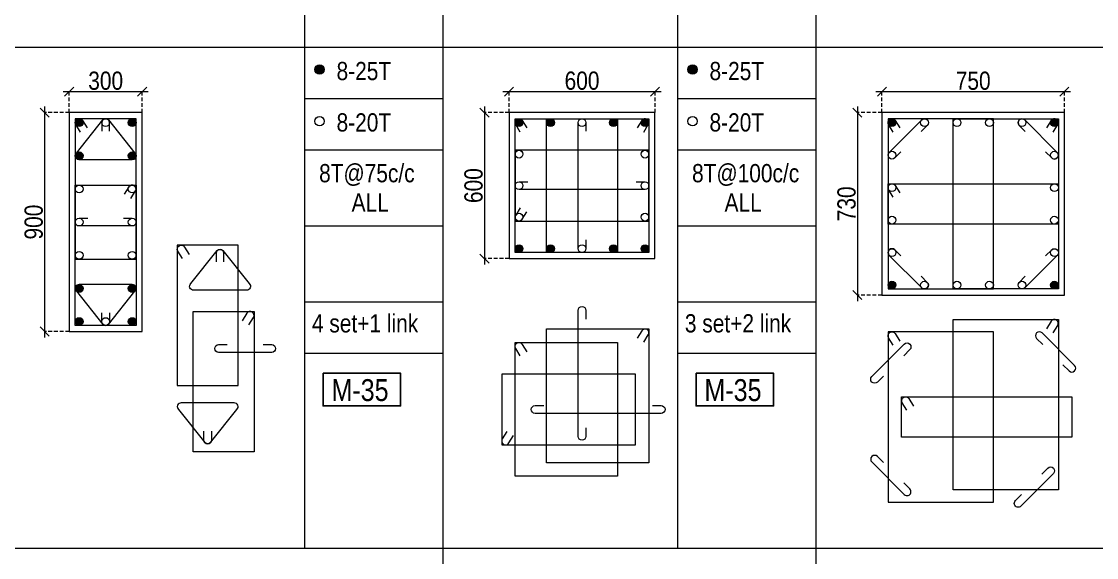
# Model space of a CAD drawing. Header units: millimetres. Extents: x 1112055 to 3390982, y -148532 to 766891.
# Drawn here: x 2311479 to 2329158, y 332597 to 341412 of the extents above; entities that cross this region are included whole.
import ezdxf
from ezdxf.enums import TextEntityAlignment as Align

# ---------------------------------------------------------------- set-up
doc = ezdxf.new("R2010")
doc.units = ezdxf.units.MM
doc.header["$PDMODE"] = 35
doc.header["$PDSIZE"] = -25
doc.linetypes.add('DASHED2', pattern=[0.375, 0.25, -0.125])
doc.linetypes.add('Hidden', pattern=[9.525, 6.35, -3.175])
for name, color, linetype, lineweight in [('B COL. SIZE DIM', 220, 'Continuous', 25), ('B COLSCH', 204, 'Continuous', 20), ('B COLUMN', 1, 'Hidden', 9), ('B STEEL', 34, 'Continuous', 15)]:
    doc.layers.add(name, color=color, linetype=linetype, lineweight=lineweight)
doc.layers.add('B TEXT', color=7, linetype='Continuous')
doc.styles.add('dim inside', font='romans.shx', dxfattribs={"width": 0.8, "height": 125})
doc.styles.add('SWINC', font='swissc.ttf')
doc.dimstyles.new('dim inside', dxfattribs={"dimtxt": 125, "dimasz": 100, "dimexe": 0, "dimexo": 0, "dimgap": 10, "dimtad": 0, "dimdec": 0, "dimzin": 0, "dimdsep": 46, "dimtxsty": 'dim inside', "dimblk": 'SMALL', "dimcen": 0.09, "dimadec": 0, "dimazin": 0, "dimtfac": 1, "dimtdec": 0, "dimtofl": 0, "dimtmove": 0, "dimatfit": 3, "dimfxl": 1, "dimtolj": 1, "dimtzin": 0, "dimarcsym": 2})

# ---------------------------------------------------------------- blocks, each defined once
blk = doc.blocks.new('_Oblique')
at = {"color": 0, "linetype": 'ByBlock', "lineweight": -2}
blk.add_line((-0.5, -0.5), (0.5, 0.5), dxfattribs=at)
blk = doc.blocks.new('*D892')
at = {"layer": 'B COL. SIZE DIM', "color": 250, "lineweight": 9, "ltscale": 250, "transparency": 16777216}
blk.add_line((2312163, 340258), (2313563, 340258), dxfattribs=at)
at = {"layer": 'B COL. SIZE DIM', "color": 250, "linetype": 'DASHED2', "lineweight": 9, "ltscale": 250, "transparency": 16777216}
for p, q in [((2312263, 339913), (2312263, 340258)), ((2313463, 339913), (2313463, 340258))]:
    blk.add_line(p, q, dxfattribs=at)
at = {"layer": 'Defpoints', "color": 0, "ltscale": 250, "transparency": 16777216}
for p in [(2313463, 340258), (2312263, 339913), (2313463, 339913)]:
    blk.add_point(p, dxfattribs=at)
at = {"layer": 'B COL. SIZE DIM', "color": 250, "lineweight": 9, "ltscale": 250, "transparency": 16777216, "xscale": 150, "yscale": 150, "zscale": 150, "rotation": 180}
blk.add_blockref('_Oblique', (2312263, 340258), dxfattribs=at)
at = {"layer": 'B COL. SIZE DIM', "color": 250, "lineweight": 9, "ltscale": 250, "transparency": 16777216, "xscale": 150, "yscale": 150, "zscale": 150}
blk.add_blockref('_Oblique', (2313463, 340258), dxfattribs=at)
at = {"layer": 'B COL. SIZE DIM', "color": 6, "ltscale": 250, "transparency": 16777216, "insert": (2312863, 340436), "char_height": 300, "attachment_point": 5, "style": 'SWINC'}
blk.add_mtext('\\A1;300', dxfattribs=at)
blk = doc.blocks.new('*D893')
at = {"layer": 'B COL. SIZE DIM', "color": 250, "lineweight": 9, "ltscale": 250, "transparency": 16777216}
blk.add_line((2311859, 340013), (2311859, 336213), dxfattribs=at)
at = {"layer": 'B COL. SIZE DIM', "color": 250, "linetype": 'DASHED2', "lineweight": 9, "ltscale": 250, "transparency": 16777216}
for p, q in [((2312263, 339913), (2311859, 339913)), ((2312263, 336313), (2311859, 336313))]:
    blk.add_line(p, q, dxfattribs=at)
at = {"layer": 'Defpoints', "color": 0, "ltscale": 250, "transparency": 16777216}
for p in [(2312263, 339913), (2311859, 336313), (2312263, 336313)]:
    blk.add_point(p, dxfattribs=at)
at = {"layer": 'B COL. SIZE DIM', "color": 250, "lineweight": 9, "ltscale": 250, "transparency": 16777216, "xscale": 150, "yscale": 150, "zscale": 150}
for p, rotation in [((2311859, 339913), 90), ((2311859, 336313), 270)]:
    blk.add_blockref('_Oblique', p, dxfattribs=dict(at, rotation=rotation))
at = {"layer": 'B COL. SIZE DIM', "color": 6, "ltscale": 250, "transparency": 16777216, "insert": (2311680, 338113), "char_height": 300, "attachment_point": 5, "rotation": 90, "style": 'SWINC'}
blk.add_mtext('\\A1;900', dxfattribs=at)
blk = doc.blocks.new('*D904')
at = {"layer": 'B COL. SIZE DIM', "color": 250, "lineweight": 9, "ltscale": 250, "transparency": 16777216}
blk.add_line((2325530, 340258), (2328730, 340258), dxfattribs=at)
at = {"layer": 'B COL. SIZE DIM', "color": 250, "linetype": 'DASHED2', "lineweight": 9, "ltscale": 250, "transparency": 16777216}
for p, q in [((2325630, 339913), (2325630, 340258)), ((2328630, 339913), (2328630, 340258))]:
    blk.add_line(p, q, dxfattribs=at)
at = {"layer": 'Defpoints', "color": 0, "ltscale": 250, "transparency": 16777216}
for p in [(2328630, 340258), (2325630, 339913), (2328630, 339913)]:
    blk.add_point(p, dxfattribs=at)
at = {"layer": 'B COL. SIZE DIM', "color": 250, "lineweight": 9, "ltscale": 250, "transparency": 16777216, "xscale": 150, "yscale": 150, "zscale": 150, "rotation": 180}
blk.add_blockref('_Oblique', (2325630, 340258), dxfattribs=at)
at = {"layer": 'B COL. SIZE DIM', "color": 250, "lineweight": 9, "ltscale": 250, "transparency": 16777216, "xscale": 150, "yscale": 150, "zscale": 150}
blk.add_blockref('_Oblique', (2328630, 340258), dxfattribs=at)
at = {"layer": 'B COL. SIZE DIM', "color": 6, "ltscale": 250, "transparency": 16777216, "insert": (2327130, 340436), "char_height": 300, "attachment_point": 5, "style": 'SWINC'}
blk.add_mtext('\\A1;750', dxfattribs=at)
blk = doc.blocks.new('*D905')
at = {"layer": 'B COL. SIZE DIM', "color": 250, "lineweight": 9, "ltscale": 250, "transparency": 16777216}
blk.add_line((2325226, 340013), (2325226, 336813), dxfattribs=at)
at = {"layer": 'B COL. SIZE DIM', "color": 250, "linetype": 'DASHED2', "lineweight": 9, "ltscale": 250, "transparency": 16777216}
for p, q in [((2325630, 339913), (2325226, 339913)), ((2325630, 336913), (2325226, 336913))]:
    blk.add_line(p, q, dxfattribs=at)
at = {"layer": 'Defpoints', "color": 0, "ltscale": 250, "transparency": 16777216}
for p in [(2325630, 339913), (2325226, 336913), (2325630, 336913)]:
    blk.add_point(p, dxfattribs=at)
at = {"layer": 'B COL. SIZE DIM', "color": 250, "lineweight": 9, "ltscale": 250, "transparency": 16777216, "xscale": 150, "yscale": 150, "zscale": 150}
for p, rotation in [((2325226, 339913), 90), ((2325226, 336913), 270)]:
    blk.add_blockref('_Oblique', p, dxfattribs=dict(at, rotation=rotation))
at = {"layer": 'B COL. SIZE DIM', "color": 6, "ltscale": 250, "transparency": 16777216, "insert": (2325048, 338413), "char_height": 300, "attachment_point": 5, "rotation": 90, "style": 'SWINC'}
blk.add_mtext('\\A1;730', dxfattribs=at)
blk = doc.blocks.new('*D1040')
at = {"layer": 'B COL. SIZE DIM', "color": 250, "lineweight": 9, "ltscale": 250, "transparency": 16777216}
blk.add_line((2319397, 340258), (2321997, 340258), dxfattribs=at)
at = {"layer": 'B COL. SIZE DIM', "color": 250, "linetype": 'DASHED2', "lineweight": 9, "ltscale": 250, "transparency": 16777216}
for p, q in [((2319497, 339913), (2319497, 340258)), ((2321897, 339913), (2321897, 340258))]:
    blk.add_line(p, q, dxfattribs=at)
at = {"layer": 'Defpoints', "color": 0, "ltscale": 250, "transparency": 16777216}
for p in [(2321897, 340258), (2319497, 339913), (2321897, 339913)]:
    blk.add_point(p, dxfattribs=at)
at = {"layer": 'B COL. SIZE DIM', "color": 250, "lineweight": 9, "ltscale": 250, "transparency": 16777216, "xscale": 150, "yscale": 150, "zscale": 150, "rotation": 180}
blk.add_blockref('_Oblique', (2319497, 340258), dxfattribs=at)
at = {"layer": 'B COL. SIZE DIM', "color": 250, "lineweight": 9, "ltscale": 250, "transparency": 16777216, "xscale": 150, "yscale": 150, "zscale": 150}
blk.add_blockref('_Oblique', (2321897, 340258), dxfattribs=at)
at = {"layer": 'B COL. SIZE DIM', "color": 6, "ltscale": 250, "transparency": 16777216, "insert": (2320697, 340437), "char_height": 300, "attachment_point": 5, "style": 'SWINC'}
blk.add_mtext('\\A1;600', dxfattribs=at)
blk = doc.blocks.new('*D1041')
at = {"layer": 'B COL. SIZE DIM', "color": 250, "lineweight": 9, "ltscale": 250, "transparency": 16777216}
blk.add_line((2319093, 340013), (2319093, 337413), dxfattribs=at)
at = {"layer": 'B COL. SIZE DIM', "color": 250, "linetype": 'DASHED2', "lineweight": 9, "ltscale": 250, "transparency": 16777216}
for p, q in [((2319497, 339913), (2319093, 339913)), ((2319497, 337513), (2319093, 337513))]:
    blk.add_line(p, q, dxfattribs=at)
at = {"layer": 'Defpoints', "color": 0, "ltscale": 250, "transparency": 16777216}
for p in [(2319497, 339913), (2319093, 337513), (2319497, 337513)]:
    blk.add_point(p, dxfattribs=at)
at = {"layer": 'B COL. SIZE DIM', "color": 250, "lineweight": 9, "ltscale": 250, "transparency": 16777216, "xscale": 150, "yscale": 150, "zscale": 150}
for p, rotation in [((2319093, 339913), 90), ((2319093, 337513), 270)]:
    blk.add_blockref('_Oblique', p, dxfattribs=dict(at, rotation=rotation))
at = {"layer": 'B COL. SIZE DIM', "color": 6, "ltscale": 250, "transparency": 16777216, "insert": (2318914, 338713), "char_height": 300, "attachment_point": 5, "rotation": 90, "style": 'SWINC'}
blk.add_mtext('\\A1;600', dxfattribs=at)

msp = doc.modelspace()

# ---------------------------------------------------------------- hatches: boundary and pattern name
at = {"layer": 'B STEEL', "lineweight": 9, "ltscale": 0.5}
h = msp.add_hatch(color=34, dxfattribs=at)
edge = h.paths.add_edge_path()
edge.add_arc((2316381.4, 340621.9), 76.8, 0, 360)
h = msp.add_hatch(color=34, dxfattribs=at)
edge = h.paths.add_edge_path()
edge.add_arc((2322515, 340621.9), 76.8, 0, 360)
h = msp.add_hatch(color=34, dxfattribs=at)
edge = h.paths.add_edge_path()
edge.add_arc((2312427.1, 339748.7), 64, 0, 360)
h = msp.add_hatch(color=34, dxfattribs=at)
edge = h.paths.add_edge_path()
edge.add_arc((2313299, 339748.7), 64, 180, 540, ccw=False)
h = msp.add_hatch(color=34, dxfattribs=at)
edge = h.paths.add_edge_path()
edge.add_arc((2319660.6, 339748.7), 64, 0, 360)
at = {"layer": 'B STEEL'}
h = msp.add_hatch(color=34, dxfattribs=at)
edge = h.paths.add_edge_path()
edge.add_arc((2320178.6, 339748.7), 64, 0, 360)
h = msp.add_hatch(color=34, dxfattribs=at)
edge = h.paths.add_edge_path()
edge.add_arc((2321214.6, 339748.7), 64, 0, 360)
at = {"layer": 'B STEEL', "lineweight": 9, "ltscale": 0.5}
h = msp.add_hatch(color=34, dxfattribs=at)
edge = h.paths.add_edge_path()
edge.add_arc((2321732.6, 339748.7), 64, 180, 540, ccw=False)
h = msp.add_hatch(color=34, dxfattribs=at)
edge = h.paths.add_edge_path()
edge.add_arc((2325794.2, 339748.7), 64, 0, 360)
h = msp.add_hatch(color=34, dxfattribs=at)
edge = h.paths.add_edge_path()
edge.add_arc((2328466.2, 339748.7), 64, 180, 540, ccw=False)
h = msp.add_hatch(color=34, dxfattribs=at)
edge = h.paths.add_edge_path()
edge.add_arc((2312427.1, 339203.4), 64, 0, 360, ccw=False)
h = msp.add_hatch(color=34, dxfattribs=at)
edge = h.paths.add_edge_path()
edge.add_arc((2313299, 339203.4), 64, -180, 180)
h = msp.add_hatch(color=34, dxfattribs=at)
edge = h.paths.add_edge_path()
edge.add_arc((2319660.6, 337676.8), 64, 0, 360, ccw=False)
at = {"layer": 'B STEEL'}
h = msp.add_hatch(color=34, dxfattribs=at)
edge = h.paths.add_edge_path()
edge.add_arc((2320178.6, 337676.8), 64, 0, 360)
h = msp.add_hatch(color=34, dxfattribs=at)
edge = h.paths.add_edge_path()
edge.add_arc((2321214.6, 337676.8), 64, 0, 360)
at = {"layer": 'B STEEL', "lineweight": 9, "ltscale": 0.5}
h = msp.add_hatch(color=34, dxfattribs=at)
edge = h.paths.add_edge_path()
edge.add_arc((2321732.6, 337676.8), 64, -180, 180)
h = msp.add_hatch(color=34, dxfattribs=at)
edge = h.paths.add_edge_path()
edge.add_arc((2312427.1, 337022.1), 64, 0, 360, ccw=False)
h = msp.add_hatch(color=34, dxfattribs=at)
edge = h.paths.add_edge_path()
edge.add_arc((2313299, 337022.1), 64, -180, 180)
h = msp.add_hatch(color=34, dxfattribs=at)
edge = h.paths.add_edge_path()
edge.add_arc((2325794.2, 337076.8), 64, 0, 360, ccw=False)
h = msp.add_hatch(color=34, dxfattribs=at)
edge = h.paths.add_edge_path()
edge.add_arc((2328466.2, 337076.8), 64, -180, 180)
h = msp.add_hatch(color=34, dxfattribs=at)
edge = h.paths.add_edge_path()
edge.add_arc((2312427.1, 336476.8), 64, 0, 360, ccw=False)
h = msp.add_hatch(color=34, dxfattribs=at)
edge = h.paths.add_edge_path()
edge.add_arc((2313299, 336476.8), 64, -180, 180)

# ---------------------------------------------------------------- linework, layer by layer
at = {"layer": 'B COLSCH', "color": 250, "lineweight": 0}
for p, q in [((2316135.1, 382189.4), (2316135.1, 332750.4)), ((2318409.5, 382189.4), (2318409.5, 323875.2)), ((2322268.8, 382189.4), (2322268.8, 332750.4)), ((2324543.1, 382189.4), (2324543.1, 323875.2)), ((2235553.4, 340990.2), (2364668.6, 340990.2)), ((2316135.1, 340145.2), (2318409.5, 340145.2)), ((2322268.8, 340145.2), (2324543.1, 340145.2)), ((2316135.1, 339300.2), (2318409.5, 339300.2)), ((2322268.8, 339300.2), (2324543.1, 339300.2)), ((2316135.1, 338050.5), (2318409.5, 338050.5)), ((2322268.8, 338050.5), (2324543.1, 338050.5)), ((2316135.1, 336800.7), (2318409.5, 336800.7)), ((2322268.8, 336800.7), (2324543.1, 336800.7)), ((2316135.1, 335955.7), (2318409.5, 335955.7)), ((2322268.8, 335955.7), (2324543.1, 335955.7)), ((2235553.4, 332750.4), (2364668.6, 332750.4))]:
    msp.add_line(p, q, dxfattribs=at)
at = {"layer": 'B COLUMN', "color": 1, "linetype": 'ByBlock', "lineweight": 20}
for points in [[(2312263, 336312.7), (2313463, 336312.7), (2313463, 339912.7), (2312263, 339912.7)], [(2319496.6, 337512.7), (2321896.6, 337512.7), (2321896.6, 339912.7), (2319496.6, 339912.7)], [(2325630.2, 336912.7), (2328630.2, 336912.7), (2328630.2, 339912.7), (2325630.2, 339912.7)]]:
    msp.add_lwpolyline(points, close=True, dxfattribs=at)
at = {"layer": 'B STEEL', "color": 34, "lineweight": 9, "ltscale": 0.5}
for points in [[(2312363, 337503.4), (2313363, 337503.4), (2313363, 339812.7), (2312363, 339812.7)], [(2321278.6, 339812.7), (2321278.6, 337612.7), (2319596.6, 337612.7), (2319596.6, 339812.7)], [(2321796.6, 339812.7), (2321796.6, 337612.7), (2320114.6, 337612.7), (2320114.6, 339812.7)], [(2325730.2, 337012.7), (2327461.4, 337012.7), (2327461.4, 339812.7), (2325730.2, 339812.7)], [(2328530.2, 337012.7), (2326799, 337012.7), (2326799, 339812.7), (2328530.2, 339812.7)], [(2319596.6, 338130.7), (2321796.6, 338130.7), (2321796.6, 339294.8), (2319596.6, 339294.8)], [(2325730.2, 338744), (2328530.2, 338744), (2328530.2, 338081.5), (2325730.2, 338081.5)], [(2312363, 338722.1), (2313363, 338722.1), (2313363, 336412.7), (2312363, 336412.7)], [(2314040.4, 335424.3), (2315040.4, 335424.3), (2315040.4, 337733.7), (2314040.4, 337733.7)], [(2314303, 336643), (2315303, 336643), (2315303, 334333.7), (2314303, 334333.7)], [(2328530.2, 333711.5), (2326799, 333711.5), (2326799, 336511.5), (2328530.2, 336511.5)], [(2321796.6, 336355), (2321796.6, 334155), (2320114.6, 334155), (2320114.6, 336355)], [(2325730.2, 333509.2), (2327461.4, 333509.2), (2327461.4, 336309.2), (2325730.2, 336309.2)], [(2321278.6, 336131.9), (2321278.6, 333931.9), (2319596.6, 333931.9), (2319596.6, 336131.9)], [(2319375.3, 334449.9), (2321575.3, 334449.9), (2321575.3, 335613.9), (2319375.3, 335613.9)], [(2325953.4, 335240.4), (2328753.4, 335240.4), (2328753.4, 334578), (2325953.4, 334578)]]:
    msp.add_lwpolyline(points, close=True, dxfattribs=at)
for points in [[(2312447.3, 339593.7), (2312372.5, 339715.2, -1), (2312481.6, 339782.3), (2312556.4, 339660.8)], [(2312927.1, 339606.1), (2312927.1, 339748.7, 1), (2312799, 339748.7), (2312799, 339606.1)], [(2319680.9, 339593.7), (2319606.1, 339715.2, -1), (2319715.1, 339782.3), (2319789.9, 339660.8)], [(2320760.6, 337819.4), (2320760.6, 337676.8, -1), (2320632.6, 337676.8), (2320632.6, 339748.7, -1), (2320760.6, 339748.7), (2320760.6, 339606.1)], [(2321712.3, 339593.7), (2321787.1, 339715.2, 1), (2321678.1, 339782.3), (2321603.3, 339660.8)], [(2325814.5, 339593.7), (2325739.7, 339715.2, -1), (2325848.8, 339782.3), (2325923.5, 339660.8)], [(2325940.4, 339269.9), (2325839.5, 339169.1, -1), (2325749, 339259.6), (2326283.4, 339794, -1), (2326373.9, 339703.5), (2326273, 339602.6)], [(2328320.1, 339269.9), (2328420.9, 339169.1, 1), (2328511.5, 339259.6), (2327977.1, 339794, 1), (2327886.5, 339703.5), (2327987.4, 339602.6)], [(2328446, 339593.7), (2328520.7, 339715.2, 1), (2328411.7, 339782.3), (2328336.9, 339660.8)], [(2321589.9, 338776.8), (2321732.6, 338776.8, -1), (2321732.6, 338648.7), (2319660.6, 338648.7, -1), (2319660.6, 338776.8), (2319803.3, 338776.8)], [(2325814.5, 338524.9), (2325739.7, 338646.4, -1), (2325848.8, 338713.5), (2325923.5, 338592)], [(2313278.8, 338503), (2313353.6, 338624.5, 1), (2313244.5, 338691.6), (2313169.7, 338570.1)], [(2319680.9, 338349.8), (2319606.1, 338228.3, 1), (2319715.1, 338161.2), (2319789.9, 338282.7)], [(2313156.4, 338176.8), (2313299, 338176.8, -1), (2313299, 338048.7), (2312427.1, 338048.7, -1), (2312427.1, 338176.8), (2312569.7, 338176.8)], [(2314124.6, 337514.6), (2314049.9, 337636.1, -1), (2314158.9, 337703.2), (2314233.7, 337581.7)], [(2314807.6, 337457.7), (2314807.6, 337600.4, 1), (2314679.5, 337600.4), (2314679.5, 337457.7)], [(2325940.4, 337555.6), (2325839.5, 337656.4, 1), (2325749, 337565.9), (2326283.4, 337031.5, 1), (2326373.9, 337122), (2326273, 337222.9)], [(2328320.1, 337555.6), (2328420.9, 337656.4, -1), (2328511.5, 337565.9), (2327977.1, 337031.5, -1), (2327886.5, 337122), (2327987.4, 337222.9)], [(2312927.1, 336619.4), (2312927.1, 336476.8, -1), (2312799, 336476.8), (2312799, 336619.4)], [(2315218.7, 336424), (2315293.5, 336545.4, 1), (2315184.5, 336612.6), (2315109.7, 336491.1)], [(2320760.6, 334731.9), (2320760.6, 334589.3, -1), (2320632.6, 334589.3), (2320632.6, 336661.2, -1), (2320760.6, 336661.2), (2320760.6, 336518.6)], [(2328446, 336292.5), (2328520.7, 336414, 1), (2328411.7, 336481.1), (2328336.9, 336359.6)], [(2321712.3, 336135.9), (2321787.1, 336257.4, 1), (2321678.1, 336324.5), (2321603.3, 336203)], [(2325814.5, 336090.1), (2325739.7, 336211.6, -1), (2325848.8, 336278.7), (2325923.5, 336157.2)], [(2328606, 335766.4), (2328706.9, 335665.5, 1), (2328797.4, 335756), (2328263, 336290.4, 1), (2328172.5, 336199.9), (2328273.4, 336099)], [(2315450.3, 336097.7), (2315592.9, 336097.7, -1), (2315592.9, 335969.7), (2314720.9, 335969.7, -1), (2314720.9, 336097.7), (2314863.6, 336097.7)], [(2319680.9, 335912.8), (2319606.1, 336034.3, -1), (2319715.1, 336101.4), (2319789.9, 335979.9)], [(2325654.4, 335581.8), (2325553.6, 335480.9, -1), (2325463, 335571.5), (2325997.4, 336105.8, -1), (2326088, 336015.3), (2325987.1, 335914.4)], [(2326037.6, 335021.3), (2325962.9, 335142.8, -1), (2326071.9, 335209.9), (2326146.7, 335088.4)], [(2321855.5, 335095.9), (2321998.1, 335095.9, -1), (2321998.1, 334967.9), (2319926.2, 334967.9, -1), (2319926.2, 335095.9), (2320068.8, 335095.9)], [(2314604.4, 334673.9), (2314604.4, 334531.3, -1), (2314476.4, 334531.3), (2314476.4, 334673.9)], [(2319459.6, 334668.9), (2319384.8, 334547.5, 1), (2319493.9, 334480.3), (2319568.6, 334601.8)], [(2325654.4, 334157.5), (2325553.6, 334258.3, 1), (2325463, 334167.8), (2325997.4, 333633.4, 1), (2326088, 333724), (2325987.1, 333824.8)], [(2328258.6, 333966.4), (2328359.4, 334067.2, -1), (2328450, 333976.7), (2327915.6, 333442.3, -1), (2327825, 333532.9), (2327925.9, 333633.7)]]:
    msp.add_lwpolyline(points, format="xyb", dxfattribs=at)
for points in [[(2312908.2, 339794.1), (2313344.2, 339248.7, -0.6687154), (2313299, 339139.4), (2312427.1, 339139.4, -0.6687154), (2312381.9, 339248.7), (2312817.8, 339794.1, -0.4133445)], [(2314788.7, 337645.7), (2315224.7, 337100.4, -0.6687154), (2315179.5, 336991), (2314307.6, 336991, -0.6687154), (2314262.4, 337100.4), (2314698.3, 337645.7, -0.4133445)], [(2312908.2, 336431.4), (2313344.2, 336976.8, 0.6687154), (2313299, 337086.1), (2312427.1, 337086.1, 0.6687154), (2312381.9, 336976.8), (2312817.8, 336431.4, 0.4133445)], [(2314585.6, 334485.9), (2315021.6, 335031.3, 0.6687154), (2314976.4, 335140.6), (2314104.4, 335140.6, 0.6687154), (2314059.2, 335031.3), (2314495.2, 334485.9, 0.4133445)]]:
    msp.add_lwpolyline(points, format="xyb", close=True, dxfattribs=at)
for centre, radius in [((2316381.4, 340621.9), 76.8), ((2322515, 340621.9), 76.8), ((2312427.1, 339748.7), 64), ((2312863, 339748.7), 64), ((2313299, 339748.7), 64), ((2316381.4, 339771.6), 76.8), ((2319660.6, 339748.7), 64), ((2320178.6, 339748.7), 64), ((2320696.6, 339748.7), 64), ((2321214.6, 339748.7), 64), ((2321732.6, 339748.7), 64), ((2322515, 339771.6), 76.8), ((2325794.2, 339748.7), 64), ((2326328.6, 339748.7), 64), ((2326863, 339748.7), 64), ((2327397.4, 339748.7), 64), ((2327931.8, 339748.7), 64), ((2328466.2, 339748.7), 64), ((2312427.1, 339203.4), 64), ((2313299, 339203.4), 64), ((2319660.6, 339230.7), 64), ((2321732.6, 339230.7), 64), ((2325794.2, 339214.3), 64), ((2328466.2, 339214.3), 64), ((2319660.6, 338712.7), 64), ((2321732.6, 338712.7), 64), ((2325794.2, 338679.9), 64), ((2328466.2, 338679.9), 64), ((2312427.1, 338658.1), 64), ((2313299, 338658.1), 64), ((2319660.6, 338194.8), 64), ((2321732.6, 338194.8), 64), ((2325794.2, 338145.5), 64), ((2328466.2, 338145.5), 64), ((2312427.1, 338112.7), 64), ((2313299, 338112.7), 64), ((2319660.6, 337676.8), 64), ((2320178.6, 337676.8), 64), ((2320696.6, 337676.8), 64), ((2321214.6, 337676.8), 64), ((2321732.6, 337676.8), 64), ((2312427.1, 337567.4), 64), ((2313299, 337567.4), 64), ((2325794.2, 337611.2), 64), ((2328466.2, 337611.2), 64), ((2312427.1, 337022.1), 64), ((2313299, 337022.1), 64), ((2325794.2, 337076.8), 64), ((2326328.6, 337076.8), 64), ((2326863, 337076.8), 64), ((2327397.4, 337076.8), 64), ((2327931.8, 337076.8), 64), ((2328466.2, 337076.8), 64), ((2312427.1, 336476.8), 64), ((2312863, 336476.8), 64), ((2313299, 336476.8), 64)]:
    msp.add_circle(centre, radius, dxfattribs=at)
at = {"layer": 'B TEXT', "color": 1}
for points in [[(2316438.8, 335626.7), (2317713.4, 335626.7), (2317713.4, 335088.7), (2316438.8, 335088.7)], [(2322572.4, 335626.7), (2323847, 335626.7), (2323847, 335088.7), (2322572.4, 335088.7)]]:
    msp.add_lwpolyline(points, close=True, dxfattribs=at)

# ---------------------------------------------------------------- texts
at = {"layer": 'B TEXT', "style": 'SWINC'}
for s, p in [('8-25T', (2316659.9, 340447.3)), ('8-25T', (2322793.6, 340447.3)), ('8-20T', (2316659.9, 339602.3)), ('8-20T', (2322793.6, 339602.3)), ('8T@75c/c', (2316373, 338767.5)), ('8T@100c/c', (2322506.6, 338767.5)), ('ALL', (2316907.7, 338285.7)), ('ALL', (2323041.4, 338285.7)), ('4 set+1 link', (2316254.7, 336298.2)), ('3 set+2 link', (2322388.3, 336298.2))]:
    msp.add_text(s, height=300, dxfattribs=at).set_placement(p)
at = {"layer": 'B TEXT', "color": 1, "style": 'SWINC'}
for p in [(2316576.2, 335062.1), (2322709.8, 335062.1)]:
    msp.add_text('M-35', height=360, dxfattribs=at).set_placement(p, align=Align.BOTTOM_LEFT)

# ---------------------------------------------------------------- dimensions: what is measured, and where the dimension line sits
at = {"layer": 'B COL. SIZE DIM', "color": 250, "ltscale": 250}
for base, p1, p2, picture, middle in [((2313463, 340257.7), (2312263, 339912.7), (2313463, 339912.7), '*D892', (2312863, 340436.5)), ((2321896.6, 340257.7), (2319496.6, 339912.7), (2321896.6, 339912.7), '*D1040', (2320696.6, 340436.7)), ((2328630.2, 340257.7), (2325630.2, 339912.7), (2328630.2, 339912.7), '*D904', (2327130.2, 340436.5))]:
    dim = msp.add_linear_dim(base=base, p1=p1, p2=p2, dimstyle='dim inside', override={"dimtxt": 300, "dimasz": 150, "dimgap": 25, "dimtad": 3, "dimlfac": 0.25, "dimtxsty": 'SWINC', "dimblk1": 'Oblique', "dimblk2": 'Oblique', "dimsah": 1, "dimdle": 100, "dimclrd": 250, "dimclre": 250, "dimclrt": 6, "dimfxl": 1000, "dimlwd": 9, "dimlwe": 9}, dxfattribs=at)
    dim.commit()
    dim.dimension.update_dxf_attribs({"geometry": picture, "text_midpoint": middle})
for base, p1, p2, picture, middle in [((2311859.2, 336312.7), (2312263, 339912.7), (2312263, 336312.7), '*D893', (2311680.2, 338112.7)), ((2319092.7, 337512.7), (2319496.6, 339912.7), (2319496.6, 337512.7), '*D1041', (2318913.7, 338712.7))]:
    dim = msp.add_linear_dim(base=base, p1=p1, p2=p2, angle=90, dimstyle='dim inside', override={"dimtxt": 300, "dimasz": 150, "dimgap": 25, "dimtad": 3, "dimlfac": 0.25, "dimtxsty": 'SWINC', "dimblk1": 'Oblique', "dimblk2": 'Oblique', "dimsah": 1, "dimdle": 100, "dimclrd": 250, "dimclre": 250, "dimclrt": 6, "dimfxl": 1000, "dimlwd": 9, "dimlwe": 9}, dxfattribs=at)
    dim.commit()
    dim.dimension.update_dxf_attribs({"geometry": picture, "text_midpoint": middle})
dim = msp.add_linear_dim(base=(2325226.3, 336912.7), p1=(2325630.2, 339912.7), p2=(2325630.2, 336912.7), angle=90, text='730', dimstyle='dim inside', override={"dimtxt": 300, "dimasz": 150, "dimgap": 25, "dimtad": 3, "dimlfac": 0.25, "dimtxsty": 'SWINC', "dimblk1": 'Oblique', "dimblk2": 'Oblique', "dimsah": 1, "dimdle": 100, "dimclrd": 250, "dimclre": 250, "dimclrt": 6, "dimfxl": 1000, "dimlwd": 9, "dimlwe": 9}, dxfattribs=at)
dim.commit()
dim.dimension.update_dxf_attribs({"geometry": '*D905', "text_midpoint": (2325047.5, 338412.7)})

doc.saveas('drawing.dxf')
